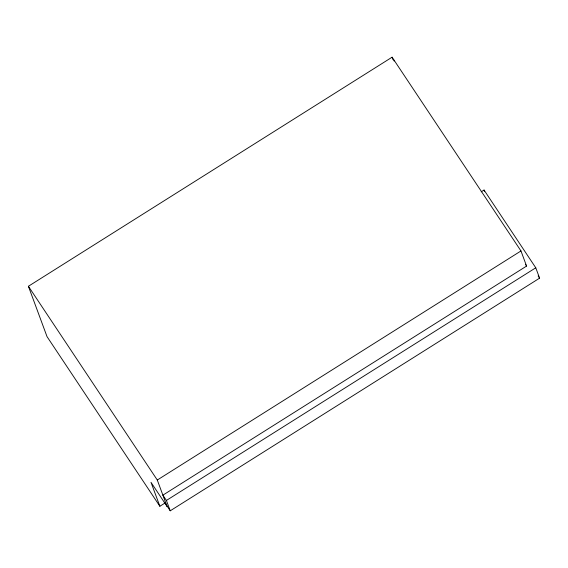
<?xml version="1.0" encoding="UTF-8"?>
<svg xmlns="http://www.w3.org/2000/svg" width="568" height="568" viewBox="0 0 568 568"><rect width="100%" height="100%" fill="white"/><g stroke="black" fill="none" stroke-linecap="round" stroke-linejoin="round"><path stroke-width="0.85" d="M164.976 503.042L159.864 506.258L47.023 336.625L28.4 286.272L392.09 57.198L520.977 250.949L526.571 266.08L162.881 495.154L166.403 500.451L170.237 510.802L539.6 278.15L535.773 267.798L484.042 190.039L481.21 191.828M170.237 510.802L166.715 505.513L157.286 480.024L520.977 250.949M166.403 500.451L535.773 267.798M538.13 275.941L539.6 278.15M525.485 264.319L526.571 266.08M28.4 286.272L157.286 480.024M484.042 190.039L484.632 191.636M392.09 57.198L393.006 59.668M166.19 504.1L167.077 506.493L150.996 482.324L159.864 506.258M393.56 59.399L394.149 61.06"/></g></svg>
